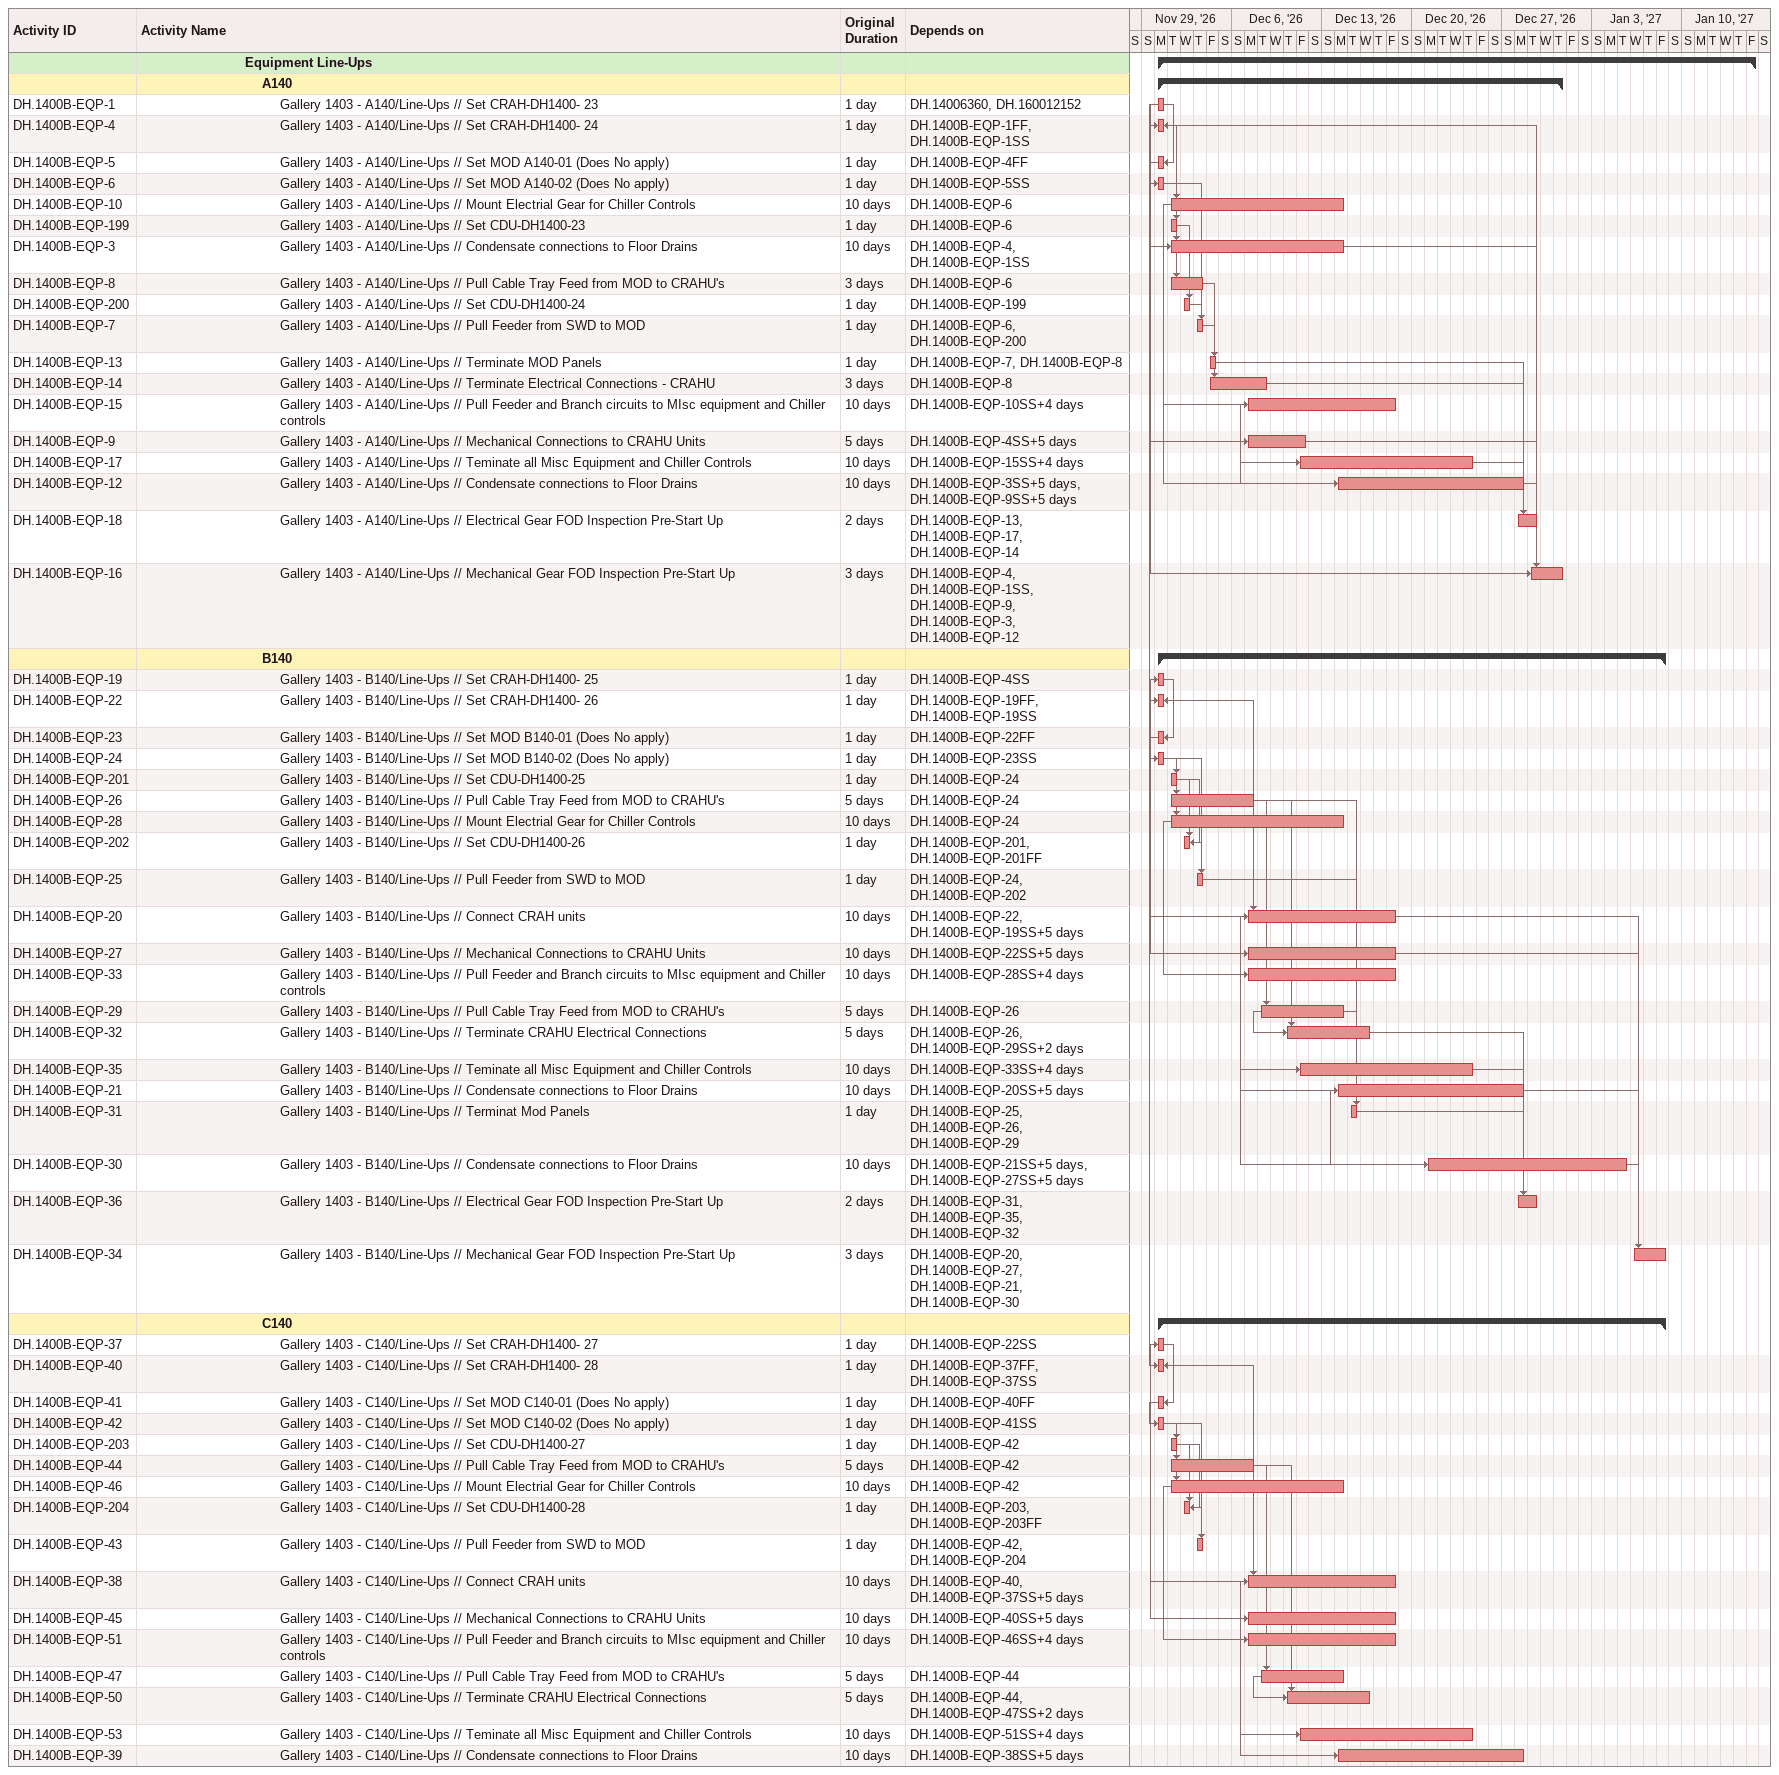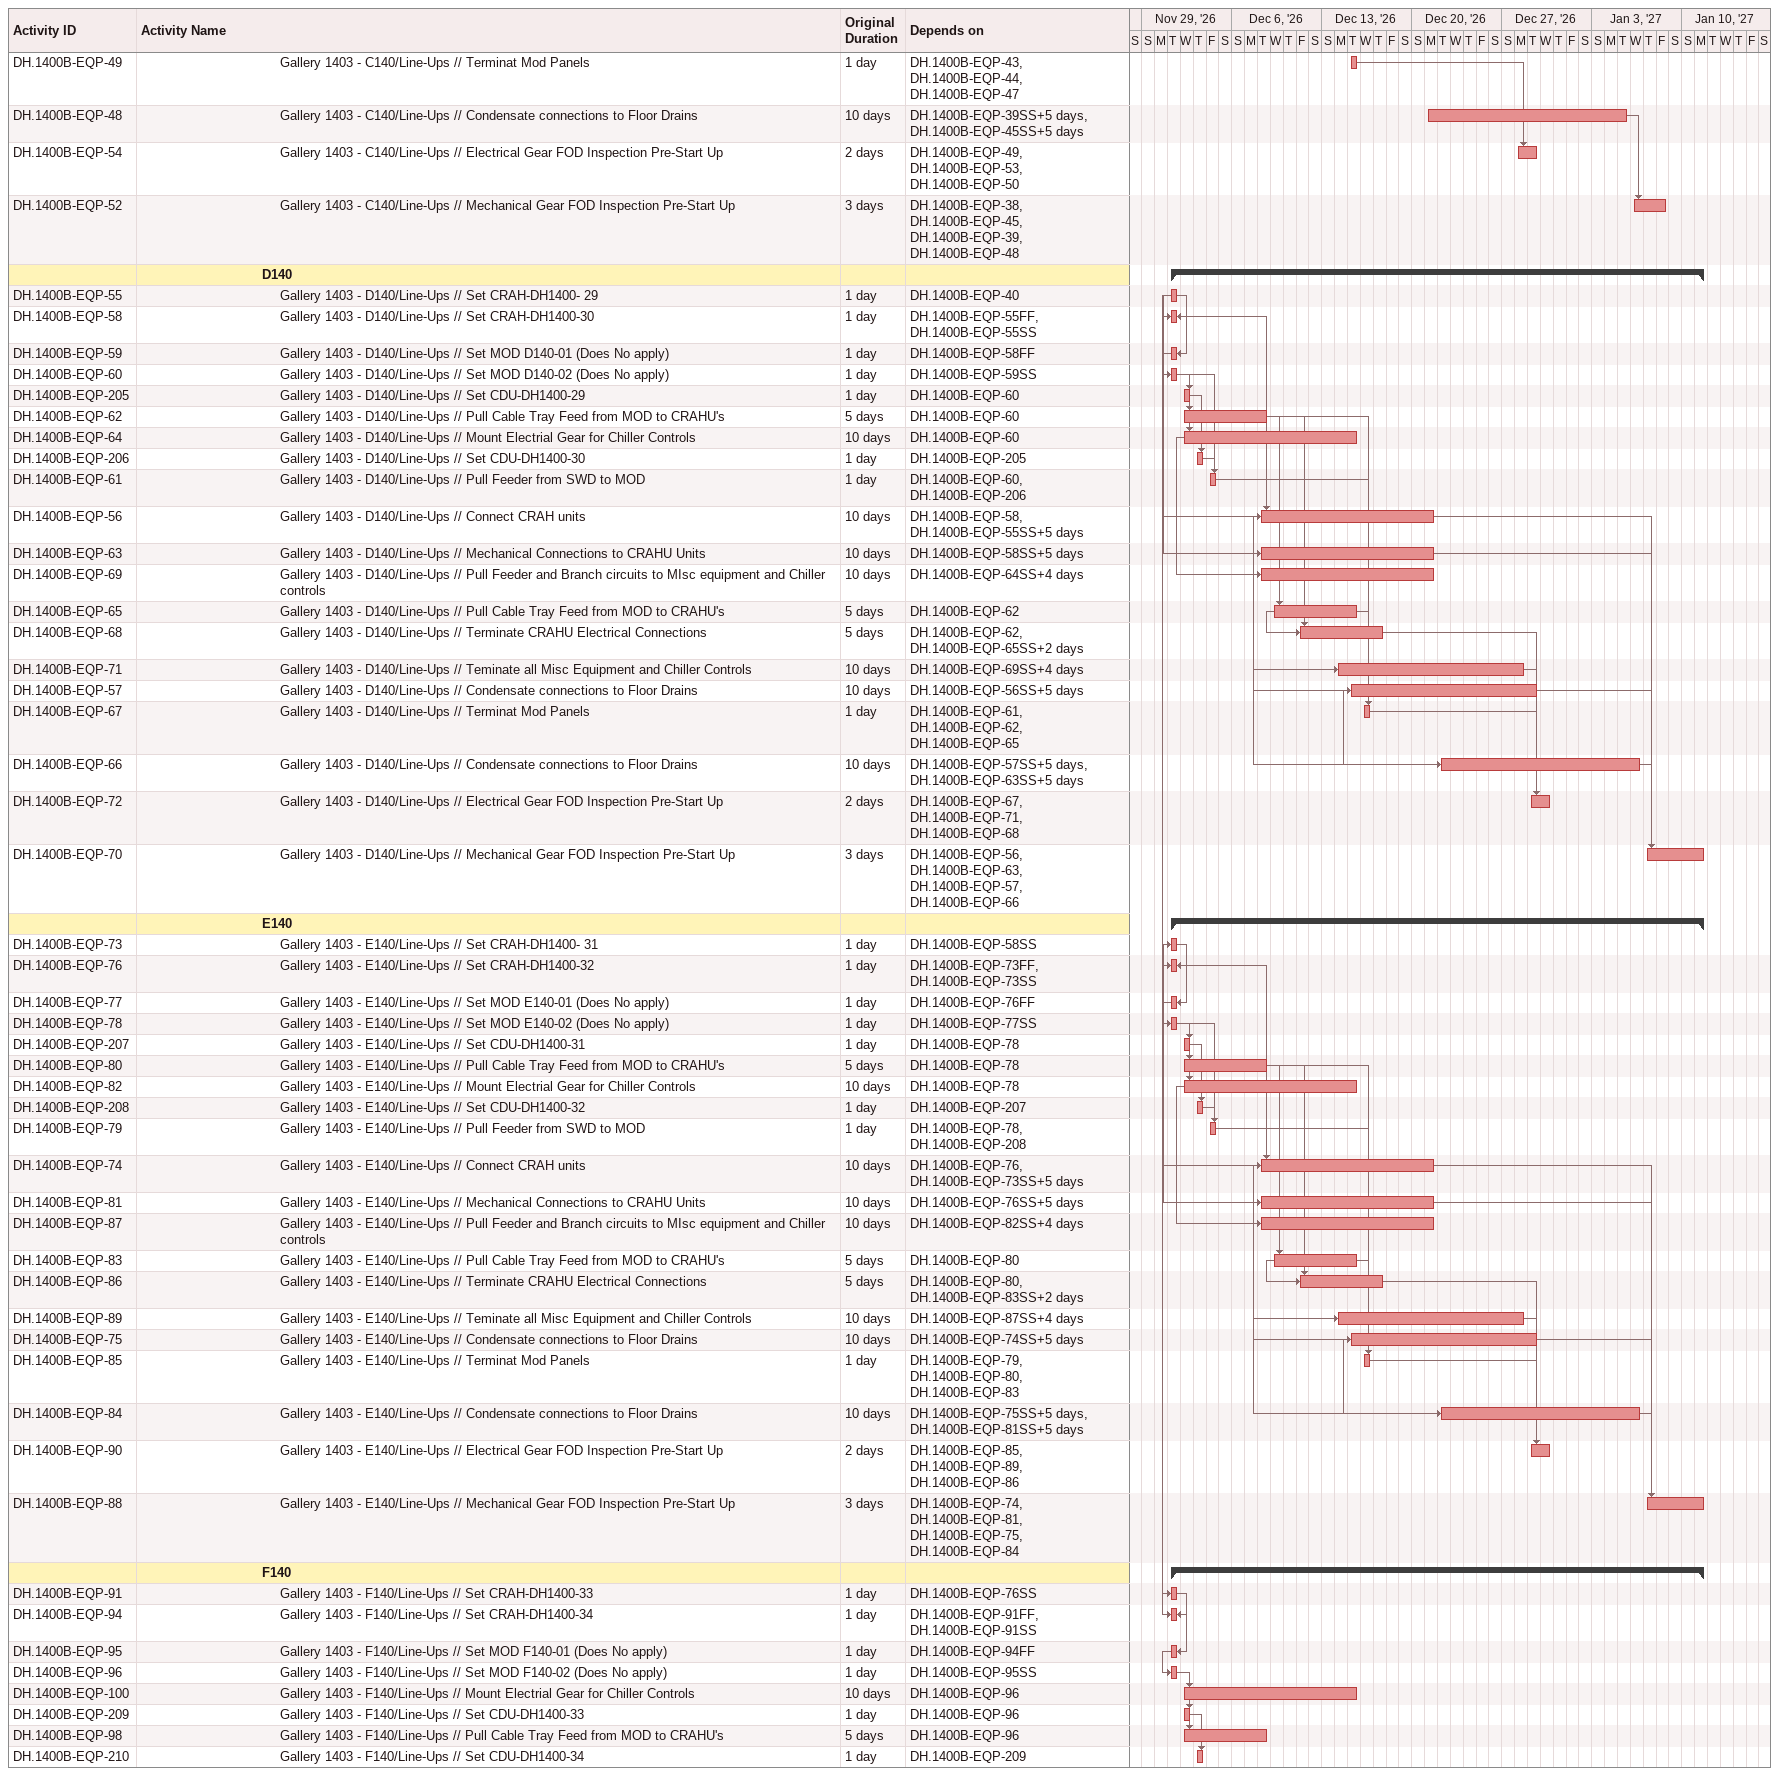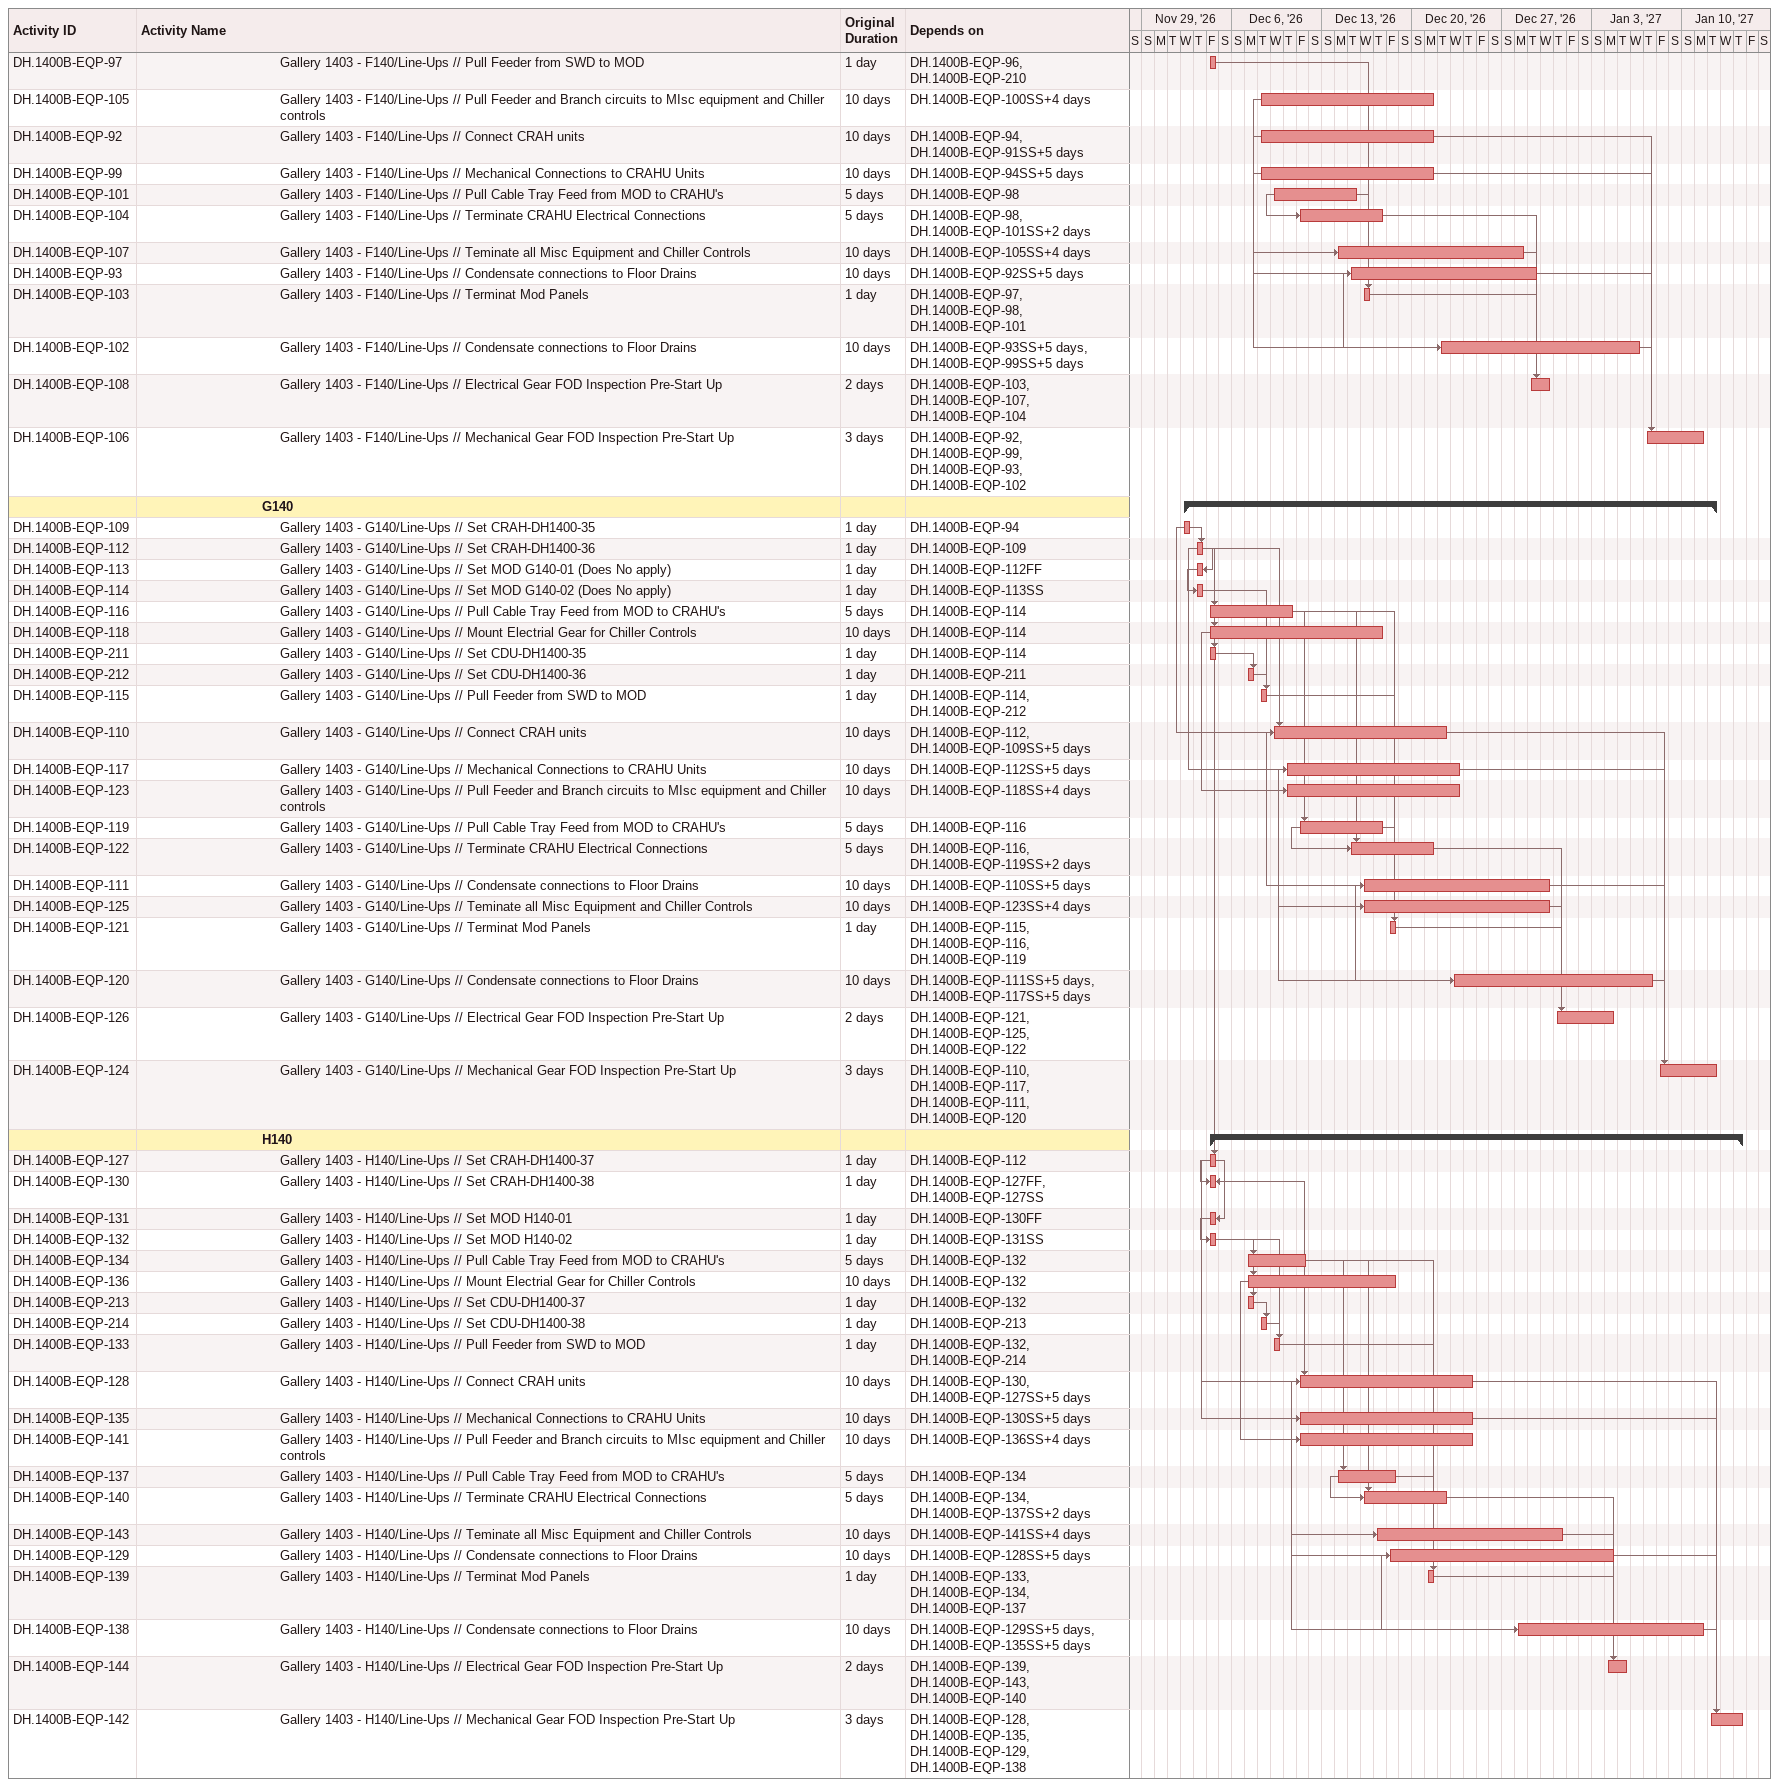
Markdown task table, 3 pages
| ID | Level | Task | Original duration | Start | Finish | Predecessors |
|---|---|---|---|---|---|---|
|  | 7 | **Equipment Line-Ups** |  | 2026-11-30 | 2027-01-15 |  |
|  | 8 | **A140** |  | 2026-11-30 | 2026-12-31 |  |
| DH.1400B-EQP-1 | 9 | Gallery 1403 - A140/Line-Ups // Set CRAH-DH1400- 23 | 1d | 2026-11-30 | 2026-11-30 | DH.14006360, DH.160012152 |
| DH.1400B-EQP-4 | 9 | Gallery 1403 - A140/Line-Ups // Set CRAH-DH1400- 24 | 1d | 2026-11-30 | 2026-11-30 | DH.1400B-EQP-1FF, DH.1400B-EQP-1SS |
| DH.1400B-EQP-5 | 9 | Gallery 1403 - A140/Line-Ups // Set MOD A140-01 (Does No apply) | 1d | 2026-11-30 | 2026-11-30 | DH.1400B-EQP-4FF |
| DH.1400B-EQP-6 | 9 | Gallery 1403 - A140/Line-Ups // Set MOD A140-02 (Does No apply) | 1d | 2026-11-30 | 2026-11-30 | DH.1400B-EQP-5SS |
| DH.1400B-EQP-10 | 9 | Gallery 1403 - A140/Line-Ups // Mount Electrial Gear for Chiller Controls | 10d | 2026-12-01 | 2026-12-14 | DH.1400B-EQP-6 |
| DH.1400B-EQP-199 | 9 | Gallery 1403 - A140/Line-Ups // Set CDU-DH1400-23 | 1d | 2026-12-01 | 2026-12-01 | DH.1400B-EQP-6 |
| DH.1400B-EQP-3 | 9 | Gallery 1403 - A140/Line-Ups // Condensate connections to Floor Drains | 10d | 2026-12-01 | 2026-12-14 | DH.1400B-EQP-4, DH.1400B-EQP-1SS |
| DH.1400B-EQP-8 | 9 | Gallery 1403 - A140/Line-Ups // Pull Cable Tray Feed from MOD to CRAHU's | 3d | 2026-12-01 | 2026-12-03 | DH.1400B-EQP-6 |
| DH.1400B-EQP-200 | 9 | Gallery 1403 - A140/Line-Ups // Set CDU-DH1400-24 | 1d | 2026-12-02 | 2026-12-02 | DH.1400B-EQP-199 |
| DH.1400B-EQP-7 | 9 | Gallery 1403 - A140/Line-Ups // Pull Feeder from SWD to MOD | 1d | 2026-12-03 | 2026-12-03 | DH.1400B-EQP-6, DH.1400B-EQP-200 |
| DH.1400B-EQP-13 | 9 | Gallery 1403 - A140/Line-Ups // Terminate MOD Panels | 1d | 2026-12-04 | 2026-12-04 | DH.1400B-EQP-7, DH.1400B-EQP-8 |
| DH.1400B-EQP-14 | 9 | Gallery 1403 - A140/Line-Ups // Terminate Electrical Connections - CRAHU | 3d | 2026-12-04 | 2026-12-08 | DH.1400B-EQP-8 |
| DH.1400B-EQP-15 | 9 | Gallery 1403 - A140/Line-Ups // Pull Feeder and Branch circuits to MIsc equipment and Chiller controls | 10d | 2026-12-07 | 2026-12-18 | DH.1400B-EQP-10SS+4d |
| DH.1400B-EQP-9 | 9 | Gallery 1403 - A140/Line-Ups // Mechanical Connections to CRAHU Units | 5d | 2026-12-07 | 2026-12-11 | DH.1400B-EQP-4SS+5d |
| DH.1400B-EQP-17 | 9 | Gallery 1403 - A140/Line-Ups // Teminate all Misc Equipment and Chiller Controls | 10d | 2026-12-11 | 2026-12-24 | DH.1400B-EQP-15SS+4d |
| DH.1400B-EQP-12 | 9 | Gallery 1403 - A140/Line-Ups // Condensate connections to Floor Drains | 10d | 2026-12-14 | 2026-12-28 | DH.1400B-EQP-3SS+5d, DH.1400B-EQP-9SS+5d |
| DH.1400B-EQP-18 | 9 | Gallery 1403 - A140/Line-Ups // Electrical Gear FOD Inspection Pre-Start Up | 2d | 2026-12-28 | 2026-12-29 | DH.1400B-EQP-13, DH.1400B-EQP-17, DH.1400B-EQP-14 |
| DH.1400B-EQP-16 | 9 | Gallery 1403 - A140/Line-Ups // Mechanical Gear FOD Inspection Pre-Start Up | 3d | 2026-12-29 | 2026-12-31 | DH.1400B-EQP-4, DH.1400B-EQP-1SS, DH.1400B-EQP-9, DH.1400B-EQP-3, DH.1400B-EQP-12 |
|  | 8 | **B140** |  | 2026-11-30 | 2027-01-08 |  |
| DH.1400B-EQP-19 | 9 | Gallery 1403 - B140/Line-Ups // Set CRAH-DH1400- 25 | 1d | 2026-11-30 | 2026-11-30 | DH.1400B-EQP-4SS |
| DH.1400B-EQP-22 | 9 | Gallery 1403 - B140/Line-Ups // Set CRAH-DH1400- 26 | 1d | 2026-11-30 | 2026-11-30 | DH.1400B-EQP-19FF, DH.1400B-EQP-19SS |
| DH.1400B-EQP-23 | 9 | Gallery 1403 - B140/Line-Ups // Set MOD B140-01 (Does No apply) | 1d | 2026-11-30 | 2026-11-30 | DH.1400B-EQP-22FF |
| DH.1400B-EQP-24 | 9 | Gallery 1403 - B140/Line-Ups // Set MOD B140-02 (Does No apply) | 1d | 2026-11-30 | 2026-11-30 | DH.1400B-EQP-23SS |
| DH.1400B-EQP-201 | 9 | Gallery 1403 - B140/Line-Ups // Set CDU-DH1400-25 | 1d | 2026-12-01 | 2026-12-01 | DH.1400B-EQP-24 |
| DH.1400B-EQP-26 | 9 | Gallery 1403 - B140/Line-Ups // Pull Cable Tray Feed from MOD to CRAHU's | 5d | 2026-12-01 | 2026-12-07 | DH.1400B-EQP-24 |
| DH.1400B-EQP-28 | 9 | Gallery 1403 - B140/Line-Ups // Mount Electrial Gear for Chiller Controls | 10d | 2026-12-01 | 2026-12-14 | DH.1400B-EQP-24 |
| DH.1400B-EQP-202 | 9 | Gallery 1403 - B140/Line-Ups // Set CDU-DH1400-26 | 1d | 2026-12-02 | 2026-12-02 | DH.1400B-EQP-201, DH.1400B-EQP-201FF |
| DH.1400B-EQP-25 | 9 | Gallery 1403 - B140/Line-Ups // Pull Feeder from SWD to MOD | 1d | 2026-12-03 | 2026-12-03 | DH.1400B-EQP-24, DH.1400B-EQP-202 |
| DH.1400B-EQP-20 | 9 | Gallery 1403 - B140/Line-Ups // Connect CRAH units | 10d | 2026-12-07 | 2026-12-18 | DH.1400B-EQP-22, DH.1400B-EQP-19SS+5d |
| DH.1400B-EQP-27 | 9 | Gallery 1403 - B140/Line-Ups // Mechanical Connections to CRAHU Units | 10d | 2026-12-07 | 2026-12-18 | DH.1400B-EQP-22SS+5d |
| DH.1400B-EQP-33 | 9 | Gallery 1403 - B140/Line-Ups // Pull Feeder and Branch circuits to MIsc equipment and Chiller controls | 10d | 2026-12-07 | 2026-12-18 | DH.1400B-EQP-28SS+4d |
| DH.1400B-EQP-29 | 9 | Gallery 1403 - B140/Line-Ups // Pull Cable Tray Feed from MOD to CRAHU's | 5d | 2026-12-08 | 2026-12-14 | DH.1400B-EQP-26 |
| DH.1400B-EQP-32 | 9 | Gallery 1403 - B140/Line-Ups // Terminate CRAHU Electrical Connections | 5d | 2026-12-10 | 2026-12-16 | DH.1400B-EQP-26, DH.1400B-EQP-29SS+2d |
| DH.1400B-EQP-35 | 9 | Gallery 1403 - B140/Line-Ups // Teminate all Misc Equipment and Chiller Controls | 10d | 2026-12-11 | 2026-12-24 | DH.1400B-EQP-33SS+4d |
| DH.1400B-EQP-21 | 9 | Gallery 1403 - B140/Line-Ups // Condensate connections to Floor Drains | 10d | 2026-12-14 | 2026-12-28 | DH.1400B-EQP-20SS+5d |
| DH.1400B-EQP-31 | 9 | Gallery 1403 - B140/Line-Ups // Terminat Mod Panels | 1d | 2026-12-15 | 2026-12-15 | DH.1400B-EQP-25, DH.1400B-EQP-26, DH.1400B-EQP-29 |
| DH.1400B-EQP-30 | 9 | Gallery 1403 - B140/Line-Ups // Condensate connections to Floor Drains | 10d | 2026-12-21 | 2027-01-05 | DH.1400B-EQP-21SS+5d, DH.1400B-EQP-27SS+5d |
| DH.1400B-EQP-36 | 9 | Gallery 1403 - B140/Line-Ups // Electrical Gear FOD Inspection Pre-Start Up | 2d | 2026-12-28 | 2026-12-29 | DH.1400B-EQP-31, DH.1400B-EQP-35, DH.1400B-EQP-32 |
| DH.1400B-EQP-34 | 9 | Gallery 1403 - B140/Line-Ups // Mechanical Gear FOD Inspection Pre-Start Up | 3d | 2027-01-06 | 2027-01-08 | DH.1400B-EQP-20, DH.1400B-EQP-27, DH.1400B-EQP-21, DH.1400B-EQP-30 |
|  | 8 | **C140** |  | 2026-11-30 | 2027-01-08 |  |
| DH.1400B-EQP-37 | 9 | Gallery 1403 - C140/Line-Ups // Set CRAH-DH1400- 27 | 1d | 2026-11-30 | 2026-11-30 | DH.1400B-EQP-22SS |
| DH.1400B-EQP-40 | 9 | Gallery 1403 - C140/Line-Ups // Set CRAH-DH1400- 28 | 1d | 2026-11-30 | 2026-11-30 | DH.1400B-EQP-37FF, DH.1400B-EQP-37SS |
| DH.1400B-EQP-41 | 9 | Gallery 1403 - C140/Line-Ups // Set MOD C140-01 (Does No apply) | 1d | 2026-11-30 | 2026-11-30 | DH.1400B-EQP-40FF |
| DH.1400B-EQP-42 | 9 | Gallery 1403 - C140/Line-Ups // Set MOD C140-02 (Does No apply) | 1d | 2026-11-30 | 2026-11-30 | DH.1400B-EQP-41SS |
| DH.1400B-EQP-203 | 9 | Gallery 1403 - C140/Line-Ups // Set CDU-DH1400-27 | 1d | 2026-12-01 | 2026-12-01 | DH.1400B-EQP-42 |
| DH.1400B-EQP-44 | 9 | Gallery 1403 - C140/Line-Ups // Pull Cable Tray Feed from MOD to CRAHU's | 5d | 2026-12-01 | 2026-12-07 | DH.1400B-EQP-42 |
| DH.1400B-EQP-46 | 9 | Gallery 1403 - C140/Line-Ups // Mount Electrial Gear for Chiller Controls | 10d | 2026-12-01 | 2026-12-14 | DH.1400B-EQP-42 |
| DH.1400B-EQP-204 | 9 | Gallery 1403 - C140/Line-Ups // Set CDU-DH1400-28 | 1d | 2026-12-02 | 2026-12-02 | DH.1400B-EQP-203, DH.1400B-EQP-203FF |
| DH.1400B-EQP-43 | 9 | Gallery 1403 - C140/Line-Ups // Pull Feeder from SWD to MOD | 1d | 2026-12-03 | 2026-12-03 | DH.1400B-EQP-42, DH.1400B-EQP-204 |
| DH.1400B-EQP-38 | 9 | Gallery 1403 - C140/Line-Ups // Connect CRAH units | 10d | 2026-12-07 | 2026-12-18 | DH.1400B-EQP-40, DH.1400B-EQP-37SS+5d |
| DH.1400B-EQP-45 | 9 | Gallery 1403 - C140/Line-Ups // Mechanical Connections to CRAHU Units | 10d | 2026-12-07 | 2026-12-18 | DH.1400B-EQP-40SS+5d |
| DH.1400B-EQP-51 | 9 | Gallery 1403 - C140/Line-Ups // Pull Feeder and Branch circuits to MIsc equipment and Chiller controls | 10d | 2026-12-07 | 2026-12-18 | DH.1400B-EQP-46SS+4d |
| DH.1400B-EQP-47 | 9 | Gallery 1403 - C140/Line-Ups // Pull Cable Tray Feed from MOD to CRAHU's | 5d | 2026-12-08 | 2026-12-14 | DH.1400B-EQP-44 |
| DH.1400B-EQP-50 | 9 | Gallery 1403 - C140/Line-Ups // Terminate CRAHU Electrical Connections | 5d | 2026-12-10 | 2026-12-16 | DH.1400B-EQP-44, DH.1400B-EQP-47SS+2d |
| DH.1400B-EQP-53 | 9 | Gallery 1403 - C140/Line-Ups // Teminate all Misc Equipment and Chiller Controls | 10d | 2026-12-11 | 2026-12-24 | DH.1400B-EQP-51SS+4d |
| DH.1400B-EQP-39 | 9 | Gallery 1403 - C140/Line-Ups // Condensate connections to Floor Drains | 10d | 2026-12-14 | 2026-12-28 | DH.1400B-EQP-38SS+5d |
| DH.1400B-EQP-49 | 9 | Gallery 1403 - C140/Line-Ups // Terminat Mod Panels | 1d | 2026-12-15 | 2026-12-15 | DH.1400B-EQP-43, DH.1400B-EQP-44, DH.1400B-EQP-47 |
| DH.1400B-EQP-48 | 9 | Gallery 1403 - C140/Line-Ups // Condensate connections to Floor Drains | 10d | 2026-12-21 | 2027-01-05 | DH.1400B-EQP-39SS+5d, DH.1400B-EQP-45SS+5d |
| DH.1400B-EQP-54 | 9 | Gallery 1403 - C140/Line-Ups // Electrical Gear FOD Inspection Pre-Start Up | 2d | 2026-12-28 | 2026-12-29 | DH.1400B-EQP-49, DH.1400B-EQP-53, DH.1400B-EQP-50 |
| DH.1400B-EQP-52 | 9 | Gallery 1403 - C140/Line-Ups // Mechanical Gear FOD Inspection Pre-Start Up | 3d | 2027-01-06 | 2027-01-08 | DH.1400B-EQP-38, DH.1400B-EQP-45, DH.1400B-EQP-39, DH.1400B-EQP-48 |
|  | 8 | **D140** |  | 2026-12-01 | 2027-01-11 |  |
| DH.1400B-EQP-55 | 9 | Gallery 1403 - D140/Line-Ups // Set CRAH-DH1400- 29 | 1d | 2026-12-01 | 2026-12-01 | DH.1400B-EQP-40 |
| DH.1400B-EQP-58 | 9 | Gallery 1403 - D140/Line-Ups // Set CRAH-DH1400-30 | 1d | 2026-12-01 | 2026-12-01 | DH.1400B-EQP-55FF, DH.1400B-EQP-55SS |
| DH.1400B-EQP-59 | 9 | Gallery 1403 - D140/Line-Ups // Set MOD D140-01 (Does No apply) | 1d | 2026-12-01 | 2026-12-01 | DH.1400B-EQP-58FF |
| DH.1400B-EQP-60 | 9 | Gallery 1403 - D140/Line-Ups // Set MOD D140-02 (Does No apply) | 1d | 2026-12-01 | 2026-12-01 | DH.1400B-EQP-59SS |
| DH.1400B-EQP-205 | 9 | Gallery 1403 - D140/Line-Ups // Set CDU-DH1400-29 | 1d | 2026-12-02 | 2026-12-02 | DH.1400B-EQP-60 |
| DH.1400B-EQP-62 | 9 | Gallery 1403 - D140/Line-Ups // Pull Cable Tray Feed from MOD to CRAHU's | 5d | 2026-12-02 | 2026-12-08 | DH.1400B-EQP-60 |
| DH.1400B-EQP-64 | 9 | Gallery 1403 - D140/Line-Ups // Mount Electrial Gear for Chiller Controls | 10d | 2026-12-02 | 2026-12-15 | DH.1400B-EQP-60 |
| DH.1400B-EQP-206 | 9 | Gallery 1403 - D140/Line-Ups // Set CDU-DH1400-30 | 1d | 2026-12-03 | 2026-12-03 | DH.1400B-EQP-205 |
| DH.1400B-EQP-61 | 9 | Gallery 1403 - D140/Line-Ups // Pull Feeder from SWD to MOD | 1d | 2026-12-04 | 2026-12-04 | DH.1400B-EQP-60, DH.1400B-EQP-206 |
| DH.1400B-EQP-56 | 9 | Gallery 1403 - D140/Line-Ups // Connect CRAH units | 10d | 2026-12-08 | 2026-12-21 | DH.1400B-EQP-58, DH.1400B-EQP-55SS+5d |
| DH.1400B-EQP-63 | 9 | Gallery 1403 - D140/Line-Ups // Mechanical Connections to CRAHU Units | 10d | 2026-12-08 | 2026-12-21 | DH.1400B-EQP-58SS+5d |
| DH.1400B-EQP-69 | 9 | Gallery 1403 - D140/Line-Ups // Pull Feeder and Branch circuits to MIsc equipment and Chiller controls | 10d | 2026-12-08 | 2026-12-21 | DH.1400B-EQP-64SS+4d |
| DH.1400B-EQP-65 | 9 | Gallery 1403 - D140/Line-Ups // Pull Cable Tray Feed from MOD to CRAHU's | 5d | 2026-12-09 | 2026-12-15 | DH.1400B-EQP-62 |
| DH.1400B-EQP-68 | 9 | Gallery 1403 - D140/Line-Ups // Terminate CRAHU Electrical Connections | 5d | 2026-12-11 | 2026-12-17 | DH.1400B-EQP-62, DH.1400B-EQP-65SS+2d |
| DH.1400B-EQP-71 | 9 | Gallery 1403 - D140/Line-Ups // Teminate all Misc Equipment and Chiller Controls | 10d | 2026-12-14 | 2026-12-28 | DH.1400B-EQP-69SS+4d |
| DH.1400B-EQP-57 | 9 | Gallery 1403 - D140/Line-Ups // Condensate connections to Floor Drains | 10d | 2026-12-15 | 2026-12-29 | DH.1400B-EQP-56SS+5d |
| DH.1400B-EQP-67 | 9 | Gallery 1403 - D140/Line-Ups // Terminat Mod Panels | 1d | 2026-12-16 | 2026-12-16 | DH.1400B-EQP-61, DH.1400B-EQP-62, DH.1400B-EQP-65 |
| DH.1400B-EQP-66 | 9 | Gallery 1403 - D140/Line-Ups // Condensate connections to Floor Drains | 10d | 2026-12-22 | 2027-01-06 | DH.1400B-EQP-57SS+5d, DH.1400B-EQP-63SS+5d |
| DH.1400B-EQP-72 | 9 | Gallery 1403 - D140/Line-Ups // Electrical Gear FOD Inspection Pre-Start Up | 2d | 2026-12-29 | 2026-12-30 | DH.1400B-EQP-67, DH.1400B-EQP-71, DH.1400B-EQP-68 |
| DH.1400B-EQP-70 | 9 | Gallery 1403 - D140/Line-Ups // Mechanical Gear FOD Inspection Pre-Start Up | 3d | 2027-01-07 | 2027-01-11 | DH.1400B-EQP-56, DH.1400B-EQP-63, DH.1400B-EQP-57, DH.1400B-EQP-66 |
|  | 8 | **E140** |  | 2026-12-01 | 2027-01-11 |  |
| DH.1400B-EQP-73 | 9 | Gallery 1403 - E140/Line-Ups // Set CRAH-DH1400- 31 | 1d | 2026-12-01 | 2026-12-01 | DH.1400B-EQP-58SS |
| DH.1400B-EQP-76 | 9 | Gallery 1403 - E140/Line-Ups // Set CRAH-DH1400-32 | 1d | 2026-12-01 | 2026-12-01 | DH.1400B-EQP-73FF, DH.1400B-EQP-73SS |
| DH.1400B-EQP-77 | 9 | Gallery 1403 - E140/Line-Ups // Set MOD E140-01 (Does No apply) | 1d | 2026-12-01 | 2026-12-01 | DH.1400B-EQP-76FF |
| DH.1400B-EQP-78 | 9 | Gallery 1403 - E140/Line-Ups // Set MOD E140-02 (Does No apply) | 1d | 2026-12-01 | 2026-12-01 | DH.1400B-EQP-77SS |
| DH.1400B-EQP-207 | 9 | Gallery 1403 - E140/Line-Ups // Set CDU-DH1400-31 | 1d | 2026-12-02 | 2026-12-02 | DH.1400B-EQP-78 |
| DH.1400B-EQP-80 | 9 | Gallery 1403 - E140/Line-Ups // Pull Cable Tray Feed from MOD to CRAHU's | 5d | 2026-12-02 | 2026-12-08 | DH.1400B-EQP-78 |
| DH.1400B-EQP-82 | 9 | Gallery 1403 - E140/Line-Ups // Mount Electrial Gear for Chiller Controls | 10d | 2026-12-02 | 2026-12-15 | DH.1400B-EQP-78 |
| DH.1400B-EQP-208 | 9 | Gallery 1403 - E140/Line-Ups // Set CDU-DH1400-32 | 1d | 2026-12-03 | 2026-12-03 | DH.1400B-EQP-207 |
| DH.1400B-EQP-79 | 9 | Gallery 1403 - E140/Line-Ups // Pull Feeder from SWD to MOD | 1d | 2026-12-04 | 2026-12-04 | DH.1400B-EQP-78, DH.1400B-EQP-208 |
| DH.1400B-EQP-74 | 9 | Gallery 1403 - E140/Line-Ups // Connect CRAH units | 10d | 2026-12-08 | 2026-12-21 | DH.1400B-EQP-76, DH.1400B-EQP-73SS+5d |
| DH.1400B-EQP-81 | 9 | Gallery 1403 - E140/Line-Ups // Mechanical Connections to CRAHU Units | 10d | 2026-12-08 | 2026-12-21 | DH.1400B-EQP-76SS+5d |
| DH.1400B-EQP-87 | 9 | Gallery 1403 - E140/Line-Ups // Pull Feeder and Branch circuits to MIsc equipment and Chiller controls | 10d | 2026-12-08 | 2026-12-21 | DH.1400B-EQP-82SS+4d |
| DH.1400B-EQP-83 | 9 | Gallery 1403 - E140/Line-Ups // Pull Cable Tray Feed from MOD to CRAHU's | 5d | 2026-12-09 | 2026-12-15 | DH.1400B-EQP-80 |
| DH.1400B-EQP-86 | 9 | Gallery 1403 - E140/Line-Ups // Terminate CRAHU Electrical Connections | 5d | 2026-12-11 | 2026-12-17 | DH.1400B-EQP-80, DH.1400B-EQP-83SS+2d |
| DH.1400B-EQP-89 | 9 | Gallery 1403 - E140/Line-Ups // Teminate all Misc Equipment and Chiller Controls | 10d | 2026-12-14 | 2026-12-28 | DH.1400B-EQP-87SS+4d |
| DH.1400B-EQP-75 | 9 | Gallery 1403 - E140/Line-Ups // Condensate connections to Floor Drains | 10d | 2026-12-15 | 2026-12-29 | DH.1400B-EQP-74SS+5d |
| DH.1400B-EQP-85 | 9 | Gallery 1403 - E140/Line-Ups // Terminat Mod Panels | 1d | 2026-12-16 | 2026-12-16 | DH.1400B-EQP-79, DH.1400B-EQP-80, DH.1400B-EQP-83 |
| DH.1400B-EQP-84 | 9 | Gallery 1403 - E140/Line-Ups // Condensate connections to Floor Drains | 10d | 2026-12-22 | 2027-01-06 | DH.1400B-EQP-75SS+5d, DH.1400B-EQP-81SS+5d |
| DH.1400B-EQP-90 | 9 | Gallery 1403 - E140/Line-Ups // Electrical Gear FOD Inspection Pre-Start Up | 2d | 2026-12-29 | 2026-12-30 | DH.1400B-EQP-85, DH.1400B-EQP-89, DH.1400B-EQP-86 |
| DH.1400B-EQP-88 | 9 | Gallery 1403 - E140/Line-Ups // Mechanical Gear FOD Inspection Pre-Start Up | 3d | 2027-01-07 | 2027-01-11 | DH.1400B-EQP-74, DH.1400B-EQP-81, DH.1400B-EQP-75, DH.1400B-EQP-84 |
|  | 8 | **F140** |  | 2026-12-01 | 2027-01-11 |  |
| DH.1400B-EQP-91 | 9 | Gallery 1403 - F140/Line-Ups // Set CRAH-DH1400-33 | 1d | 2026-12-01 | 2026-12-01 | DH.1400B-EQP-76SS |
| DH.1400B-EQP-94 | 9 | Gallery 1403 - F140/Line-Ups // Set CRAH-DH1400-34 | 1d | 2026-12-01 | 2026-12-01 | DH.1400B-EQP-91FF, DH.1400B-EQP-91SS |
| DH.1400B-EQP-95 | 9 | Gallery 1403 - F140/Line-Ups // Set MOD F140-01 (Does No apply) | 1d | 2026-12-01 | 2026-12-01 | DH.1400B-EQP-94FF |
| DH.1400B-EQP-96 | 9 | Gallery 1403 - F140/Line-Ups // Set MOD F140-02 (Does No apply) | 1d | 2026-12-01 | 2026-12-01 | DH.1400B-EQP-95SS |
| DH.1400B-EQP-100 | 9 | Gallery 1403 - F140/Line-Ups // Mount Electrial Gear for Chiller Controls | 10d | 2026-12-02 | 2026-12-15 | DH.1400B-EQP-96 |
| DH.1400B-EQP-209 | 9 | Gallery 1403 - F140/Line-Ups // Set CDU-DH1400-33 | 1d | 2026-12-02 | 2026-12-02 | DH.1400B-EQP-96 |
| DH.1400B-EQP-98 | 9 | Gallery 1403 - F140/Line-Ups // Pull Cable Tray Feed from MOD to CRAHU's | 5d | 2026-12-02 | 2026-12-08 | DH.1400B-EQP-96 |
| DH.1400B-EQP-210 | 9 | Gallery 1403 - F140/Line-Ups // Set CDU-DH1400-34 | 1d | 2026-12-03 | 2026-12-03 | DH.1400B-EQP-209 |
| DH.1400B-EQP-97 | 9 | Gallery 1403 - F140/Line-Ups // Pull Feeder from SWD to MOD | 1d | 2026-12-04 | 2026-12-04 | DH.1400B-EQP-96, DH.1400B-EQP-210 |
| DH.1400B-EQP-105 | 9 | Gallery 1403 - F140/Line-Ups // Pull Feeder and Branch circuits to MIsc equipment and Chiller controls | 10d | 2026-12-08 | 2026-12-21 | DH.1400B-EQP-100SS+4d |
| DH.1400B-EQP-92 | 9 | Gallery 1403 - F140/Line-Ups // Connect CRAH units | 10d | 2026-12-08 | 2026-12-21 | DH.1400B-EQP-94, DH.1400B-EQP-91SS+5d |
| DH.1400B-EQP-99 | 9 | Gallery 1403 - F140/Line-Ups // Mechanical Connections to CRAHU Units | 10d | 2026-12-08 | 2026-12-21 | DH.1400B-EQP-94SS+5d |
| DH.1400B-EQP-101 | 9 | Gallery 1403 - F140/Line-Ups // Pull Cable Tray Feed from MOD to CRAHU's | 5d | 2026-12-09 | 2026-12-15 | DH.1400B-EQP-98 |
| DH.1400B-EQP-104 | 9 | Gallery 1403 - F140/Line-Ups // Terminate CRAHU Electrical Connections | 5d | 2026-12-11 | 2026-12-17 | DH.1400B-EQP-98, DH.1400B-EQP-101SS+2d |
| DH.1400B-EQP-107 | 9 | Gallery 1403 - F140/Line-Ups // Teminate all Misc Equipment and Chiller Controls | 10d | 2026-12-14 | 2026-12-28 | DH.1400B-EQP-105SS+4d |
| DH.1400B-EQP-93 | 9 | Gallery 1403 - F140/Line-Ups // Condensate connections to Floor Drains | 10d | 2026-12-15 | 2026-12-29 | DH.1400B-EQP-92SS+5d |
| DH.1400B-EQP-103 | 9 | Gallery 1403 - F140/Line-Ups // Terminat Mod Panels | 1d | 2026-12-16 | 2026-12-16 | DH.1400B-EQP-97, DH.1400B-EQP-98, DH.1400B-EQP-101 |
| DH.1400B-EQP-102 | 9 | Gallery 1403 - F140/Line-Ups // Condensate connections to Floor Drains | 10d | 2026-12-22 | 2027-01-06 | DH.1400B-EQP-93SS+5d, DH.1400B-EQP-99SS+5d |
| DH.1400B-EQP-108 | 9 | Gallery 1403 - F140/Line-Ups // Electrical Gear FOD Inspection Pre-Start Up | 2d | 2026-12-29 | 2026-12-30 | DH.1400B-EQP-103, DH.1400B-EQP-107, DH.1400B-EQP-104 |
| DH.1400B-EQP-106 | 9 | Gallery 1403 - F140/Line-Ups // Mechanical Gear FOD Inspection Pre-Start Up | 3d | 2027-01-07 | 2027-01-11 | DH.1400B-EQP-92, DH.1400B-EQP-99, DH.1400B-EQP-93, DH.1400B-EQP-102 |
|  | 8 | **G140** |  | 2026-12-02 | 2027-01-12 |  |
| DH.1400B-EQP-109 | 9 | Gallery 1403 - G140/Line-Ups // Set CRAH-DH1400-35 | 1d | 2026-12-02 | 2026-12-02 | DH.1400B-EQP-94 |
| DH.1400B-EQP-112 | 9 | Gallery 1403 - G140/Line-Ups // Set CRAH-DH1400-36 | 1d | 2026-12-03 | 2026-12-03 | DH.1400B-EQP-109 |
| DH.1400B-EQP-113 | 9 | Gallery 1403 - G140/Line-Ups // Set MOD G140-01 (Does No apply) | 1d | 2026-12-03 | 2026-12-03 | DH.1400B-EQP-112FF |
| DH.1400B-EQP-114 | 9 | Gallery 1403 - G140/Line-Ups // Set MOD G140-02 (Does No apply) | 1d | 2026-12-03 | 2026-12-03 | DH.1400B-EQP-113SS |
| DH.1400B-EQP-116 | 9 | Gallery 1403 - G140/Line-Ups // Pull Cable Tray Feed from MOD to CRAHU's | 5d | 2026-12-04 | 2026-12-10 | DH.1400B-EQP-114 |
| DH.1400B-EQP-118 | 9 | Gallery 1403 - G140/Line-Ups // Mount Electrial Gear for Chiller Controls | 10d | 2026-12-04 | 2026-12-17 | DH.1400B-EQP-114 |
| DH.1400B-EQP-211 | 9 | Gallery 1403 - G140/Line-Ups // Set CDU-DH1400-35 | 1d | 2026-12-04 | 2026-12-04 | DH.1400B-EQP-114 |
| DH.1400B-EQP-212 | 9 | Gallery 1403 - G140/Line-Ups // Set CDU-DH1400-36 | 1d | 2026-12-07 | 2026-12-07 | DH.1400B-EQP-211 |
| DH.1400B-EQP-115 | 9 | Gallery 1403 - G140/Line-Ups // Pull Feeder from SWD to MOD | 1d | 2026-12-08 | 2026-12-08 | DH.1400B-EQP-114, DH.1400B-EQP-212 |
| DH.1400B-EQP-110 | 9 | Gallery 1403 - G140/Line-Ups // Connect CRAH units | 10d | 2026-12-09 | 2026-12-22 | DH.1400B-EQP-112, DH.1400B-EQP-109SS+5d |
| DH.1400B-EQP-117 | 9 | Gallery 1403 - G140/Line-Ups // Mechanical Connections to CRAHU Units | 10d | 2026-12-10 | 2026-12-23 | DH.1400B-EQP-112SS+5d |
| DH.1400B-EQP-123 | 9 | Gallery 1403 - G140/Line-Ups // Pull Feeder and Branch circuits to MIsc equipment and Chiller controls | 10d | 2026-12-10 | 2026-12-23 | DH.1400B-EQP-118SS+4d |
| DH.1400B-EQP-119 | 9 | Gallery 1403 - G140/Line-Ups // Pull Cable Tray Feed from MOD to CRAHU's | 5d | 2026-12-11 | 2026-12-17 | DH.1400B-EQP-116 |
| DH.1400B-EQP-122 | 9 | Gallery 1403 - G140/Line-Ups // Terminate CRAHU Electrical Connections | 5d | 2026-12-15 | 2026-12-21 | DH.1400B-EQP-116, DH.1400B-EQP-119SS+2d |
| DH.1400B-EQP-111 | 9 | Gallery 1403 - G140/Line-Ups // Condensate connections to Floor Drains | 10d | 2026-12-16 | 2026-12-30 | DH.1400B-EQP-110SS+5d |
| DH.1400B-EQP-125 | 9 | Gallery 1403 - G140/Line-Ups // Teminate all Misc Equipment and Chiller Controls | 10d | 2026-12-16 | 2026-12-30 | DH.1400B-EQP-123SS+4d |
| DH.1400B-EQP-121 | 9 | Gallery 1403 - G140/Line-Ups // Terminat Mod Panels | 1d | 2026-12-18 | 2026-12-18 | DH.1400B-EQP-115, DH.1400B-EQP-116, DH.1400B-EQP-119 |
| DH.1400B-EQP-120 | 9 | Gallery 1403 - G140/Line-Ups // Condensate connections to Floor Drains | 10d | 2026-12-23 | 2027-01-07 | DH.1400B-EQP-111SS+5d, DH.1400B-EQP-117SS+5d |
| DH.1400B-EQP-126 | 9 | Gallery 1403 - G140/Line-Ups // Electrical Gear FOD Inspection Pre-Start Up | 2d | 2026-12-31 | 2027-01-04 | DH.1400B-EQP-121, DH.1400B-EQP-125, DH.1400B-EQP-122 |
| DH.1400B-EQP-124 | 9 | Gallery 1403 - G140/Line-Ups // Mechanical Gear FOD Inspection Pre-Start Up | 3d | 2027-01-08 | 2027-01-12 | DH.1400B-EQP-110, DH.1400B-EQP-117, DH.1400B-EQP-111, DH.1400B-EQP-120 |
|  | 8 | **H140** |  | 2026-12-04 | 2027-01-14 |  |
| DH.1400B-EQP-127 | 9 | Gallery 1403 - H140/Line-Ups // Set CRAH-DH1400-37 | 1d | 2026-12-04 | 2026-12-04 | DH.1400B-EQP-112 |
| DH.1400B-EQP-130 | 9 | Gallery 1403 - H140/Line-Ups // Set CRAH-DH1400-38 | 1d | 2026-12-04 | 2026-12-04 | DH.1400B-EQP-127FF, DH.1400B-EQP-127SS |
| DH.1400B-EQP-131 | 9 | Gallery 1403 - H140/Line-Ups // Set MOD H140-01 | 1d | 2026-12-04 | 2026-12-04 | DH.1400B-EQP-130FF |
| DH.1400B-EQP-132 | 9 | Gallery 1403 - H140/Line-Ups // Set MOD H140-02 | 1d | 2026-12-04 | 2026-12-04 | DH.1400B-EQP-131SS |
| DH.1400B-EQP-134 | 9 | Gallery 1403 - H140/Line-Ups // Pull Cable Tray Feed from MOD to CRAHU's | 5d | 2026-12-07 | 2026-12-11 | DH.1400B-EQP-132 |
| DH.1400B-EQP-136 | 9 | Gallery 1403 - H140/Line-Ups // Mount Electrial Gear for Chiller Controls | 10d | 2026-12-07 | 2026-12-18 | DH.1400B-EQP-132 |
| DH.1400B-EQP-213 | 9 | Gallery 1403 - H140/Line-Ups // Set CDU-DH1400-37 | 1d | 2026-12-07 | 2026-12-07 | DH.1400B-EQP-132 |
| DH.1400B-EQP-214 | 9 | Gallery 1403 - H140/Line-Ups // Set CDU-DH1400-38 | 1d | 2026-12-08 | 2026-12-08 | DH.1400B-EQP-213 |
| DH.1400B-EQP-133 | 9 | Gallery 1403 - H140/Line-Ups // Pull Feeder from SWD to MOD | 1d | 2026-12-09 | 2026-12-09 | DH.1400B-EQP-132, DH.1400B-EQP-214 |
| DH.1400B-EQP-128 | 9 | Gallery 1403 - H140/Line-Ups // Connect CRAH units | 10d | 2026-12-11 | 2026-12-24 | DH.1400B-EQP-130, DH.1400B-EQP-127SS+5d |
| DH.1400B-EQP-135 | 9 | Gallery 1403 - H140/Line-Ups // Mechanical Connections to CRAHU Units | 10d | 2026-12-11 | 2026-12-24 | DH.1400B-EQP-130SS+5d |
| DH.1400B-EQP-141 | 9 | Gallery 1403 - H140/Line-Ups // Pull Feeder and Branch circuits to MIsc equipment and Chiller controls | 10d | 2026-12-11 | 2026-12-24 | DH.1400B-EQP-136SS+4d |
| DH.1400B-EQP-137 | 9 | Gallery 1403 - H140/Line-Ups // Pull Cable Tray Feed from MOD to CRAHU's | 5d | 2026-12-14 | 2026-12-18 | DH.1400B-EQP-134 |
| DH.1400B-EQP-140 | 9 | Gallery 1403 - H140/Line-Ups // Terminate CRAHU Electrical Connections | 5d | 2026-12-16 | 2026-12-22 | DH.1400B-EQP-134, DH.1400B-EQP-137SS+2d |
| DH.1400B-EQP-143 | 9 | Gallery 1403 - H140/Line-Ups // Teminate all Misc Equipment and Chiller Controls | 10d | 2026-12-17 | 2026-12-31 | DH.1400B-EQP-141SS+4d |
| DH.1400B-EQP-129 | 9 | Gallery 1403 - H140/Line-Ups // Condensate connections to Floor Drains | 10d | 2026-12-18 | 2027-01-04 | DH.1400B-EQP-128SS+5d |
| DH.1400B-EQP-139 | 9 | Gallery 1403 - H140/Line-Ups // Terminat Mod Panels | 1d | 2026-12-21 | 2026-12-21 | DH.1400B-EQP-133, DH.1400B-EQP-134, DH.1400B-EQP-137 |
| DH.1400B-EQP-138 | 9 | Gallery 1403 - H140/Line-Ups // Condensate connections to Floor Drains | 10d | 2026-12-28 | 2027-01-11 | DH.1400B-EQP-129SS+5d, DH.1400B-EQP-135SS+5d |
| DH.1400B-EQP-144 | 9 | Gallery 1403 - H140/Line-Ups // Electrical Gear FOD Inspection Pre-Start Up | 2d | 2027-01-04 | 2027-01-05 | DH.1400B-EQP-139, DH.1400B-EQP-143, DH.1400B-EQP-140 |
| DH.1400B-EQP-142 | 9 | Gallery 1403 - H140/Line-Ups // Mechanical Gear FOD Inspection Pre-Start Up | 3d | 2027-01-12 | 2027-01-14 | DH.1400B-EQP-128, DH.1400B-EQP-135, DH.1400B-EQP-129, DH.1400B-EQP-138 |
